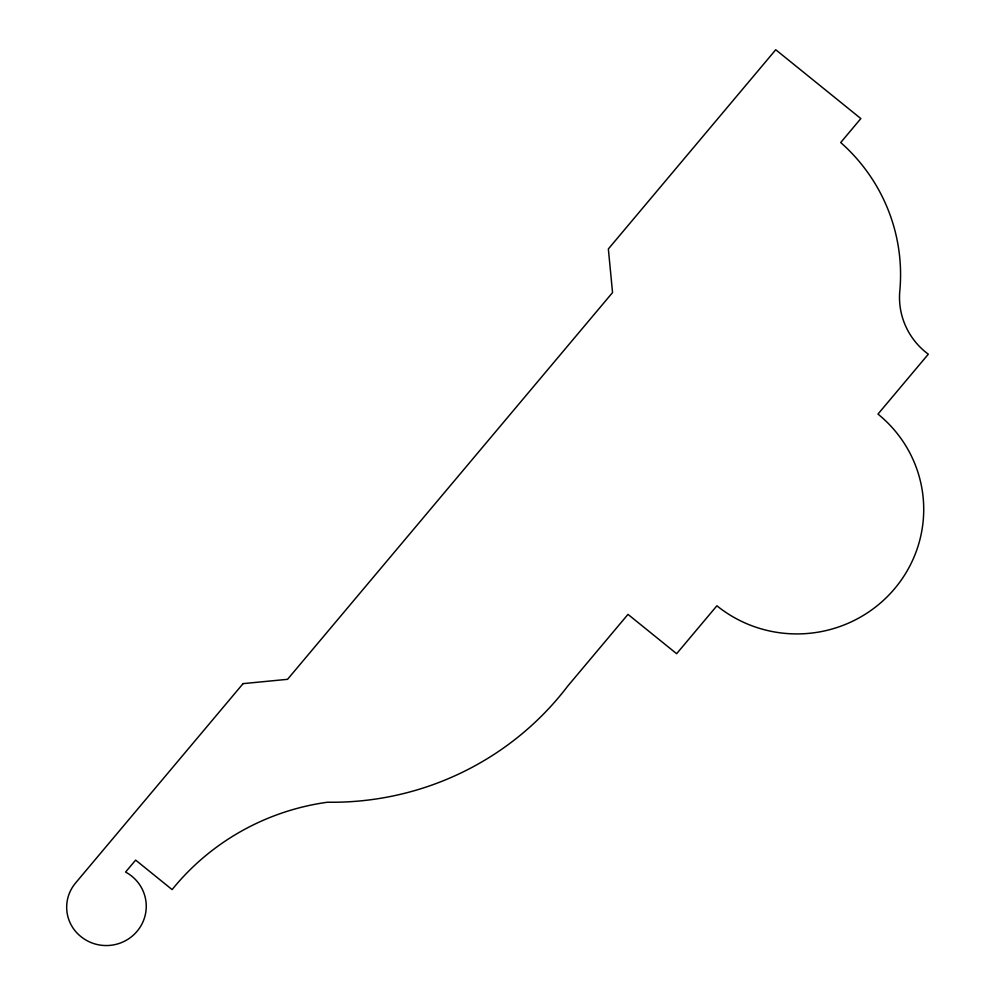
<?xml version="1.0" encoding="UTF-8"?>
<svg xmlns="http://www.w3.org/2000/svg" width="995" height="995" viewBox="0 0 995 995"><rect width="100%" height="100%" fill="white"/><g stroke="black" fill="none" stroke-linecap="round" stroke-linejoin="round"><path stroke-width="1.49" d="M243.091 683.627L75.719 882.814A38.631 37.91 -6.7 0 0 81.316 936.904A39.837 39.091 -6.7 0 0 139.487 928.124A39.837 39.091 -6.7 0 0 125.569 872.08L135.643 860.103L172.11 889.592A240.044 235.554 -6.7 0 1 327.529 802.219A292.878 287.406 -6.7 0 0 567.598 686.264L627.994 614.375L676.637 653.703L716.897 605.781A126.315 123.952 -6.7 0 0 894.704 588.592A126.315 123.952 -6.7 0 0 877.976 414.094L928.31 354.195A72.697 71.341 -6.7 0 1 899.803 290.913A181.749 178.341 -6.7 0 0 840.713 142.534L860.849 118.567L775.739 49.75L608.355 248.949L612.547 292.567L287.543 679.324L243.091 683.627"/></g></svg>
